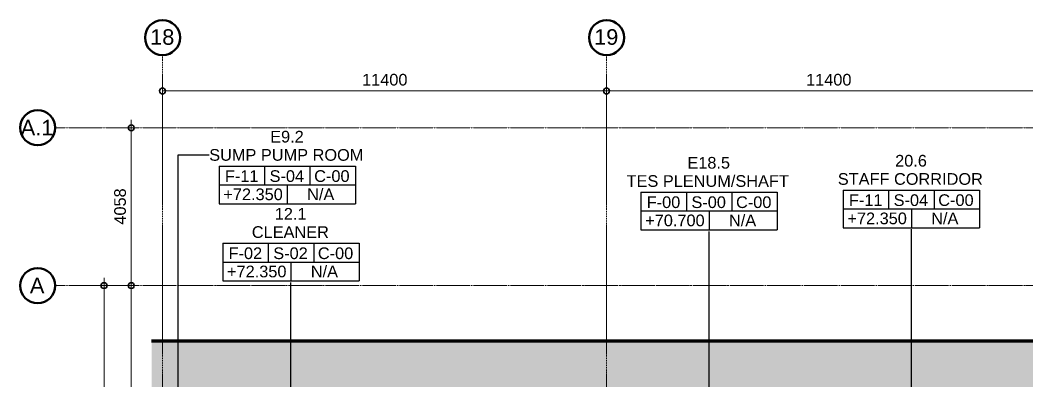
# Model space of a CAD drawing. Header units: millimetres. Extents: x -725999 to -647408, y -21008 to 19019.
# Drawn here: x -725538 to -699690, y 9745 to 19019 of the extents above; entities that cross this region are included whole.
import ezdxf

# ---------------------------------------------------------------- set-up
doc = ezdxf.new("R2010")
doc.units = ezdxf.units.MM
doc.linetypes.add('DPA_Grid _ Level 100', pattern=[10, 5.5, -1.6, 1.3, -1.6])
for name, color, linetype, lineweight in [('A-ANNO-DIMS', 1, 'Continuous', 9), ('A-ANNO-DIMS-100', 1, 'Continuous', 9), ('A-ROOM-IDEN', 3, 'Continuous', 25), ('A-ROOM-LINE', 3, 'Continuous', 25), ('A-WALL', 5, 'Continuous', 35), ('A-WALL-PATT', 1, 'Continuous', 35), ('S-GRID', 251, 'Continuous', 9), ('S-GRID-IDEN', 3, 'Continuous', 50)]:
    doc.layers.add(name, color=color, linetype=linetype, lineweight=lineweight)
doc.styles.add('Arial', font='arial.ttf', dxfattribs={"height": 400})
doc.styles.add('Arial_2', font='arial.ttf', dxfattribs={"height": 300})
doc.dimstyles.new('DPA-DIM-3_0_C-C', dxfattribs={"dimscale": 304.8, "dimtxt": 306.07782, "dimasz": 0.492126, "dimexe": 0.656168, "dimexo": 0.0625, "dimgap": 0.164042, "dimtad": 1, "dimdec": 0, "dimzin": 0, "dimdsep": 46, "dimtxsty": 'Arial_2', "dimblk1": 'DOTBLANK', "dimblk2": 'DOTBLANK', "dimsah": 1, "dimcen": 0.09, "dimdle": 0.656168, "dimadec": 8, "dimazin": 0, "dimtfac": 1, "dimtdec": 4, "dimtix": 1, "dimtmove": 0, "dimatfit": 3, "dimfxl": 1.312336, "dimfxlon": 1, "dimtvp": 1, "dimtolj": 1, "dimtzin": 0, "dimarcsym": 2})

# ---------------------------------------------------------------- blocks, each defined once
blk = doc.blocks.new('Grid - 100 Scale-2291345-4283-01 ENLARGED LOWER PLATFORM LEVEL - REFLECTED CEILING PLAN - SHEET 4')
at = {"layer": 'S-GRID-IDEN'}
blk.add_circle((0, 0), 4.5, dxfattribs=at)
blk = doc.blocks.new('DIMBLOCK1-4283-01 ENLARGED LOWER PLATFORM LEVEL - REFLECTED CEILING PLAN - SHEET 4')
at = {"layer": 'A-ANNO-DIMS-100'}
for p, q in [((-721882, 17597), (-721882, 16997)), ((-721882, 17197), (-721882, 17597)), ((-710482, 17597), (-710482, 16997)), ((-710482, 17197), (-710482, 17597)), ((-721882, 17197), (-710482, 17197))]:
    blk.add_line(p, q, dxfattribs=at)
at = {"layer": 'A-ANNO-DIMS-100', "lineweight": 35}
for centre in [(-721882, 17197), (-710482, 17197)]:
    blk.add_circle(centre, 75, dxfattribs=at)
at = {"layer": 'A-ANNO-DIMS-100', "color": 0, "insert": (-716759, 17637), "char_height": 300, "width": 1384.41, "attachment_point": 1, "line_spacing_factor": 0.941778, "style": 'Arial_2'}
blk.add_mtext('11400', dxfattribs=at)
blk = doc.blocks.new('_DotBlank')
at = {"color": 0, "linetype": 'ByBlock', "lineweight": -2}
blk.add_line((-0.5, 0), (-1, 0), dxfattribs=at)
blk.add_circle((0, 0), 0.5, dxfattribs=at)
blk = doc.blocks.new('DIMBLOCK2-4283-01 ENLARGED LOWER PLATFORM LEVEL - REFLECTED CEILING PLAN - SHEET 4')
at = {"layer": 'A-ANNO-DIMS-100'}
for p, q in [((-710482, 17597), (-710482, 16997)), ((-710482, 17197), (-710482, 17597)), ((-699082, 17597), (-699082, 16997)), ((-699082, 17197), (-699082, 17597)), ((-710482, 17197), (-699082, 17197))]:
    blk.add_line(p, q, dxfattribs=at)
at = {"layer": 'A-ANNO-DIMS-100', "lineweight": 35}
for centre in [(-710482, 17197), (-699082, 17197)]:
    blk.add_circle(centre, 75, dxfattribs=at)
at = {"layer": 'A-ANNO-DIMS-100', "color": 0, "insert": (-705359, 17637), "char_height": 300, "width": 1384.41, "attachment_point": 1, "line_spacing_factor": 0.941778, "style": 'Arial_2'}
blk.add_mtext('11400', dxfattribs=at)
blk = doc.blocks.new('DIMBLOCK7-4283-01 ENLARGED LOWER PLATFORM LEVEL - REFLECTED CEILING PLAN - SHEET 4')
at = {"layer": 'A-ANNO-DIMS-100'}
for p, q in [((-723785, 12194), (-723185, 12194)), ((-723385, 12194), (-723785, 12194)), ((-723385, -4521), (-723385, 12394)), ((-723785, -4321), (-723185, -4321)), ((-723385, -4321), (-723785, -4321))]:
    blk.add_line(p, q, dxfattribs=at)
at = {"layer": 'A-ANNO-DIMS-100', "lineweight": 35}
for centre in [(-723385, 12194), (-723385, -4321)]:
    blk.add_circle(centre, 75, dxfattribs=at)
at = {"layer": 'A-ANNO-DIMS-100', "color": 0, "insert": (-723824, 3360), "char_height": 300, "width": 1384.41, "attachment_point": 1, "rotation": 90, "line_spacing_factor": 0.941778, "style": 'Arial_2'}
blk.add_mtext('16515', dxfattribs=at)
blk = doc.blocks.new('DIMBLOCK11-4283-01 ENLARGED LOWER PLATFORM LEVEL - REFLECTED CEILING PLAN - SHEET 4')
at = {"layer": 'A-ANNO-DIMS-100'}
for p, q in [((-723085, 12194), (-722485, 12194)), ((-722685, 12194), (-723085, 12194)), ((-722685, 3379), (-722685, 12394)), ((-723085, 3579), (-722485, 3579)), ((-722685, 3579), (-723085, 3579))]:
    blk.add_line(p, q, dxfattribs=at)
at = {"layer": 'A-ANNO-DIMS-100', "lineweight": 35}
for centre in [(-722685, 12194), (-722685, 3579)]:
    blk.add_circle(centre, 75, dxfattribs=at)
at = {"layer": 'A-ANNO-DIMS-100', "color": 0, "insert": (-723124, 7425), "char_height": 300, "width": 1107.53, "attachment_point": 1, "rotation": 90, "line_spacing_factor": 0.941778, "style": 'Arial_2'}
blk.add_mtext('8615', dxfattribs=at)
blk = doc.blocks.new('DPA_Room Tag Box - Standard-4486259-4283-01 ENLARGED LOWER PLATFORM LEVEL - REFLECTED CEILING PLAN - SHEET 4')
at = {"layer": 'A-ROOM-LINE'}
for p, q in [((-17.5, -2.94), (-17.5, -12.6)), ((-17.5, -2.94), (17.5, -2.94)), ((-5.83, -2.94), (-5.83, -7.77)), ((5.83, -2.94), (5.83, -7.77)), ((17.5, -2.94), (17.5, -12.6)), ((-17.5, -7.77), (17.5, -7.77)), ((0, -7.77), (0, -12.6)), ((-17.5, -12.6), (17.5, -12.6))]:
    blk.add_line(p, q, dxfattribs=at)
blk = doc.blocks.new('DIMBLOCK65-4283-01 ENLARGED LOWER PLATFORM LEVEL - REFLECTED CEILING PLAN - SHEET 4')
at = {"layer": 'A-ANNO-DIMS-100'}
for p, q in [((-722685, 11994), (-722685, 16452)), ((-723085, 16252), (-722485, 16252)), ((-722685, 16252), (-723085, 16252)), ((-723085, 12194), (-722485, 12194)), ((-722685, 12194), (-723085, 12194))]:
    blk.add_line(p, q, dxfattribs=at)
at = {"layer": 'A-ANNO-DIMS-100', "lineweight": 35}
for centre in [(-722685, 16252), (-722685, 12194)]:
    blk.add_circle(centre, 75, dxfattribs=at)
at = {"layer": 'A-ANNO-DIMS-100', "color": 0, "insert": (-723124, 13762), "char_height": 300, "width": 1107.53, "attachment_point": 1, "rotation": 90, "line_spacing_factor": 0.941778, "style": 'Arial_2'}
blk.add_mtext('4058', dxfattribs=at)

msp = doc.modelspace()

# ---------------------------------------------------------------- hatches: boundary and pattern name
at = {"layer": 'A-WALL-PATT', "lineweight": 9}
h = msp.add_hatch(dxfattribs=at)
h.set_pattern_fill('FP_1', color=256, style=0, pattern_type=2)
h.set_pattern_definition([(50, (0, 0), (728.7365, -63.7558), [76.2, -838.2]), (355, (0, 0), (-140.9716, 764.2276), [60.96, -670.56]), (100.451, (60.7, -5.3), (587.77, 700.46675), [64.76, -712.36]), (46.184, (0, 203.2), (1084.3162, -168.171), [114.3, -1257.3]), (96.636, (90.4, 189.2), (949.6099, 989.7098), [97.14, -1068.54]), (351.184, (0, 203.2), (949.6206, 989.7012), [91.44, -1005.84]), (21, (101.6, 152.4), (606.45787, -409.06057), [76.2, -838.2]), (326, (101.6, 152.4), (247.20834, 736.7529), [60.96, -670.56]), (71.451, (152.14, 118.3), (853.66825, 327.6855), [64.76, -712.36]), (37.5, (0, 0), (12.35469, 338.22012), [33.528, -628.904, 33.528, -647.192, -673.1]), (37.5, (0, 0), (12.35469, 338.22012), [-1343.152, 33.528, -639.572]), (7.5, (0, 0), (267.27887, 400.72213), [33.528, -354.584, 33.528, -613.664, -256.54]), (7.5, (0, 0), (267.27887, 400.72213), [-1035.304, 33.528, -223.012]), (327.5, (-226.57, 0), (542.36333, -22.91534), [33.528, -220.472, 33.528, -758.952, -1051.56]), (327.5, (-226.57, 0), (542.36333, -22.91534), [-1046.48, 33.528, -1018.032]), (317.5, (-328.17, 0), (592.51696, 101.7071), [33.528, -296.672, 33.528, -492.76, -746.76]), (317.5, (-328.17, 0), (592.51696, 101.7071), [-856.488, 33.528, -713.232])])
h.paths.add_polyline_path([(-722165.5, 9279), (-653822.4, 9279), (-653822.4, 10779), (-722165.5, 10779)])

# ---------------------------------------------------------------- linework, layer by layer
at = {"layer": 'A-ROOM-IDEN'}
for p, q in [((-721481.4, 15560.2), (-720683.6, 15560.2)), ((-721481.4, 6111.9), (-721481.4, 15560.2)), ((-707848, 4167.4), (-707848, 13589.3)), ((-702656.1, 641.6), (-702656.1, 13641.9)), ((-718584.4, 7025.2), (-718584.4, 12276.7))]:
    msp.add_line(p, q, dxfattribs=at)
at = {"layer": 'A-WALL', "color": 7, "lineweight": 70}
msp.add_line((-722165.5, 10779), (-653822.4, 10779), dxfattribs=at)
at = {"layer": 'S-GRID', "linetype": 'DPA_Grid _ Level 100'}
for p, q in [((-721882.4, -21007.6), (-721882.4, 18119)), ((-710482.4, -21007.6), (-710482.4, 18119)), ((-652322.4, 16252), (-724638.4, 16252)), ((-652322.4, 12194), (-724638.4, 12194))]:
    msp.add_line(p, q, dxfattribs=at)

# ---------------------------------------------------------------- block references
at = {"layer": 'A-ROOM-IDEN', "xscale": 99.99999999999993, "yscale": 99.99999999999993, "zscale": 99.99999999999993}
for p in [(-718679.1, 15560.2), (-707848, 14889.3), (-702656.1, 14941.9), (-718584.4, 13576.7)]:
    msp.add_blockref('DPA_Room Tag Box - Standard-4486259-4283-01 ENLARGED LOWER PLATFORM LEVEL - REFLECTED CEILING PLAN - SHEET 4', p, dxfattribs=at)
at = {"layer": 'S-GRID-IDEN', "xscale": 99.99999999999993, "yscale": 99.99999999999993, "zscale": 99.99999999999993}
for p in [(-721882.4, 18569), (-710482.4, 18569)]:
    msp.add_blockref('Grid - 100 Scale-2291345-4283-01 ENLARGED LOWER PLATFORM LEVEL - REFLECTED CEILING PLAN - SHEET 4', p, dxfattribs=at)
at = {"layer": 'S-GRID-IDEN', "xscale": 99.99999999999993, "yscale": 99.99999999999993, "zscale": 99.99999999999993, "rotation": 89.9999999999998}
for p in [(-725088.4, 16252), (-725088.4, 12194)]:
    msp.add_blockref('Grid - 100 Scale-2291345-4283-01 ENLARGED LOWER PLATFORM LEVEL - REFLECTED CEILING PLAN - SHEET 4', p, dxfattribs=at)

# ---------------------------------------------------------------- texts
at = {"layer": 'A-ROOM-IDEN', "lineweight": 9, "char_height": 300, "attachment_point": 1, "style": 'Arial_2'}
for s, insert, width in [('E9.2', (-719118.7, 16172.8), 1066.244), ('SUMP PUMP ROOM', (-720683.6, 15703.9), 4850.209), ('20.6', (-703072.2, 15554.4), 1010.126), ('E18.5', (-708406.6, 15501.8), 1354.852), ('F-11', (-720281.8, 15159.6), 1058.227), ('S-04', (-719133.6, 15159.6), 1090.295), ('C-00', (-717988.5, 15159.6), 1114.346), ('TES PLENUM/SHAFT', (-709968, 15033), 5130.8), ('STAFF CORRIDOR', (-704544.6, 15085.6), 4569.619), ('+72.350', (-720320.8, 14690.9), 1883.966), ('N/A', (-718170, 14690.9), 857.806), ('F-00', (-709450.7, 14488.7), 1058.227), ('S-00', (-708302.5, 14488.7), 1090.295), ('C-00', (-707157.4, 14488.7), 1114.346), ('F-11', (-704258.8, 14541.3), 1058.227), ('S-04', (-703110.6, 14541.3), 1090.295), ('C-00', (-701965.5, 14541.3), 1114.346), ('12.1', (-719000.5, 14189.3), 1010.126), ('+70.700', (-709489.8, 14020), 1883.966), ('N/A', (-707338.9, 14020), 857.806), ('+72.350', (-704297.9, 14072.6), 1883.966), ('N/A', (-702147, 14072.6), 857.806), ('CLEANER', (-719589.9, 13720.4), 2429.113), ('F-02', (-720187.1, 13176.1), 1058.227), ('S-02', (-719038.9, 13176.1), 1090.295), ('C-00', (-717893.9, 13176.1), 1114.346), ('+72.350', (-720226.2, 12707.4), 1883.966), ('N/A', (-718075.3, 12707.4), 857.806)]:
    msp.add_mtext(s, dxfattribs=dict(at, insert=insert, width=width))
at = {"layer": 'S-GRID-IDEN', "lineweight": 9, "char_height": 400, "attachment_point": 1, "style": 'Arial'}
for s, insert, width in [('18', (-722201.2, 18784.9), 753.586), ('19', (-710801.2, 18784.9), 753.586), ('A.1', (-725522.7, 16455.9), 1026.16), ('A', (-725288.2, 12397.9), 456.962)]:
    msp.add_mtext(s, dxfattribs=dict(at, insert=insert, width=width))

# ---------------------------------------------------------------- dimensions: what is measured, and where the dimension line sits
at = {"layer": 'A-ANNO-DIMS'}
for base, p1, p2, picture, middle in [((-710482.4, 17197.1), (-721882.4, 17597.1), (-710482.4, 17597.1), 'DIMBLOCK1-4283-01 ENLARGED LOWER PLATFORM LEVEL - REFLECTED CEILING PLAN - SHEET 4', (-716182.4, 17400.3)), ((-699082.4, 17197.1), (-710482.4, 17597.1), (-699082.4, 17597.1), 'DIMBLOCK2-4283-01 ENLARGED LOWER PLATFORM LEVEL - REFLECTED CEILING PLAN - SHEET 4', (-704782.4, 17400.3))]:
    dim = msp.add_linear_dim(base=base, p1=p1, p2=p2, dimstyle='DPA-DIM-3_0_C-C', override={"dimpost": '<>', "dimfxl": 11400}, dxfattribs=at)
    dim.commit()
    dim.dimension.update_dxf_attribs({"geometry": picture, "text_midpoint": middle})
for base, p1, p2, override, picture, middle in [((-722684.8, 16252), (-723084.8, 12194), (-723084.8, 16252), {"dimpost": '<>', "dimfxl": 4057.997178}, 'DIMBLOCK65-4283-01 ENLARGED LOWER PLATFORM LEVEL - REFLECTED CEILING PLAN - SHEET 4', (-722888, 14223)), ((-723384.8, 12194), (-723784.8, -4321), (-723784.8, 12194), {"dimpost": '<>', "dimfxl": 16515.002991}, 'DIMBLOCK7-4283-01 ENLARGED LOWER PLATFORM LEVEL - REFLECTED CEILING PLAN - SHEET 4', (-723588, 3936.5)), ((-722684.8, 12194), (-723084.8, 3579), (-723084.8, 12194), {"dimpost": '<>', "dimfxl": 8614.999996}, 'DIMBLOCK11-4283-01 ENLARGED LOWER PLATFORM LEVEL - REFLECTED CEILING PLAN - SHEET 4', (-722888, 7886.5))]:
    dim = msp.add_linear_dim(base=base, p1=p1, p2=p2, angle=90, dimstyle='DPA-DIM-3_0_C-C', override=override, dxfattribs=at)
    dim.commit()
    dim.dimension.update_dxf_attribs({"geometry": picture, "text_midpoint": middle})

doc.saveas('drawing.dxf')
